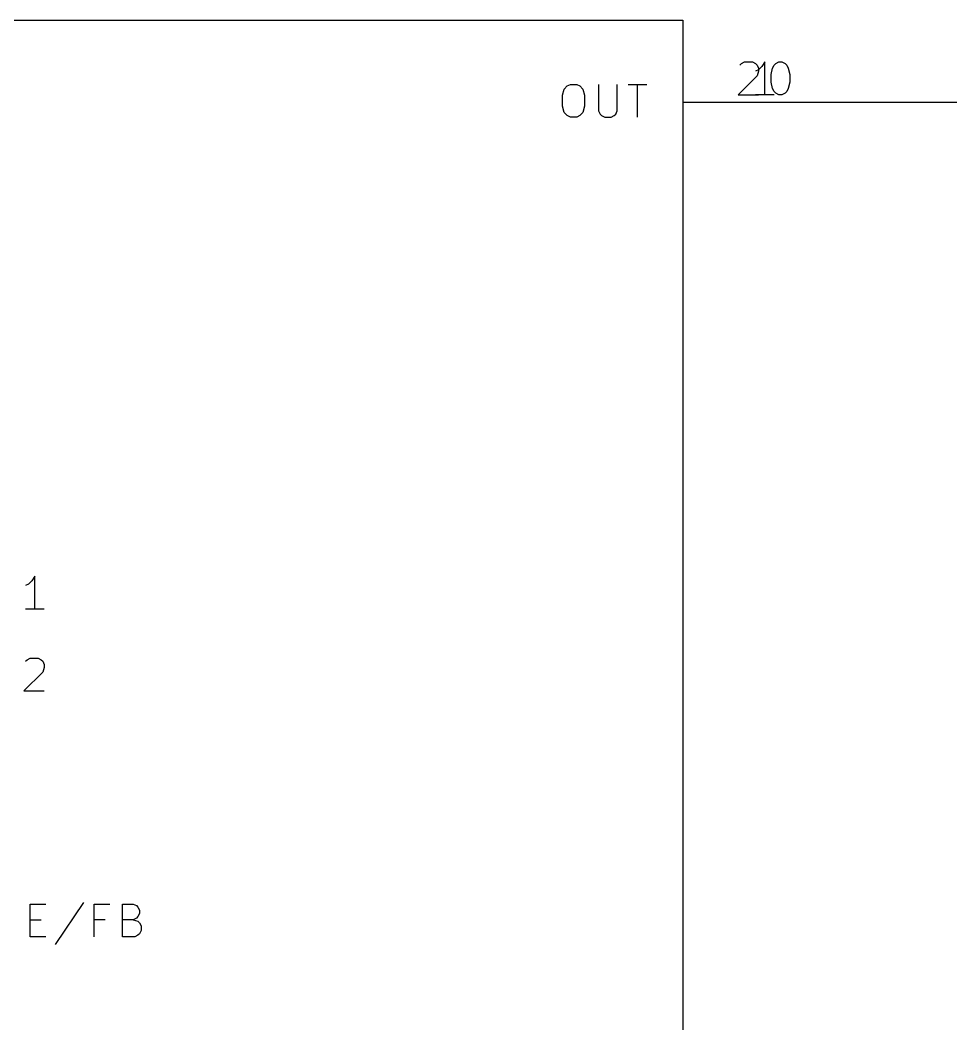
# Model space of a CAD drawing. Extents: x 0.4 to 11.3, y -7.9 to -0.4.
# Drawn here: x 5.391 to 6.527, y -4.375 to -3.15 of the extents above; entities that cross this region are included whole.
import ezdxf

# ---------------------------------------------------------------- set-up
doc = ezdxf.new("R2010")
doc.units = 0
doc.header["$MEASUREMENT"] = 0
for name, color, linetype in [('CYAN2', 4, 'CONTINUOUS'), ('GREEN3', 91, 'CONTINUOUS'), ('LYELLOW', 51, 'CONTINUOUS'), ('RED2', 1, 'CONTINUOUS'), ('RED3', 11, 'CONTINUOUS')]:
    doc.layers.add(name, color=color, linetype=linetype)

msp = doc.modelspace()

# ---------------------------------------------------------------- linework, layer by layer
at = {"layer": 'CYAN2', "linetype": 'CONTINUOUS'}
for p, q in [((6.0552, -3.2342), (6.059, -3.2304)), ((6.0552, -3.2342), (6.059, -3.2304)), ((6.0552, -3.2342), (6.059, -3.2304)), ((6.0552, -3.2342), (6.059, -3.2304)), ((6.059, -3.2304), (6.0629, -3.2285)), ((6.059, -3.2304), (6.0629, -3.2285)), ((6.059, -3.2304), (6.0629, -3.2285)), ((6.059, -3.2304), (6.0629, -3.2285)), ((6.0629, -3.2285), (6.0705, -3.2285)), ((6.0629, -3.2285), (6.0705, -3.2285)), ((6.0629, -3.2285), (6.0705, -3.2285)), ((6.0629, -3.2285), (6.0705, -3.2285)), ((6.0705, -3.2285), (6.0743, -3.2304)), ((6.0705, -3.2285), (6.0743, -3.2304)), ((6.0705, -3.2285), (6.0743, -3.2304)), ((6.0705, -3.2285), (6.0743, -3.2304)), ((6.0743, -3.2304), (6.0781, -3.2342)), ((6.0743, -3.2304), (6.0781, -3.2342)), ((6.0743, -3.2304), (6.0781, -3.2342)), ((6.0743, -3.2304), (6.0781, -3.2342)), ((6.0971, -3.2285), (6.0971, -3.2609)), ((6.0971, -3.2285), (6.0971, -3.2609)), ((6.0971, -3.2285), (6.0971, -3.2609)), ((6.0971, -3.2285), (6.0971, -3.2609)), ((6.12, -3.2609), (6.12, -3.2285)), ((6.12, -3.2609), (6.12, -3.2285)), ((6.12, -3.2609), (6.12, -3.2285)), ((6.12, -3.2609), (6.12, -3.2285)), ((6.1333, -3.2285), (6.1562, -3.2285)), ((6.1333, -3.2285), (6.1562, -3.2285)), ((6.1333, -3.2285), (6.1562, -3.2285)), ((6.1333, -3.2285), (6.1562, -3.2285)), ((6.1448, -3.2685), (6.1448, -3.2285)), ((6.1448, -3.2685), (6.1448, -3.2285)), ((6.1448, -3.2685), (6.1448, -3.2285)), ((6.1448, -3.2685), (6.1448, -3.2285)), ((6.0533, -3.2418), (6.0552, -3.2342)), ((6.0533, -3.2418), (6.0552, -3.2342)), ((6.0533, -3.2418), (6.0552, -3.2342)), ((6.0533, -3.2418), (6.0552, -3.2342)), ((6.0533, -3.2552), (6.0533, -3.2418)), ((6.0533, -3.2552), (6.0533, -3.2418)), ((6.0533, -3.2552), (6.0533, -3.2418)), ((6.0533, -3.2552), (6.0533, -3.2418)), ((6.0781, -3.2342), (6.08, -3.2418)), ((6.0781, -3.2342), (6.08, -3.2418)), ((6.0781, -3.2342), (6.08, -3.2418)), ((6.0781, -3.2342), (6.08, -3.2418)), ((6.08, -3.2418), (6.08, -3.2552)), ((6.08, -3.2418), (6.08, -3.2552)), ((6.08, -3.2418), (6.08, -3.2552)), ((6.08, -3.2418), (6.08, -3.2552)), ((6.0552, -3.2628), (6.0533, -3.2552)), ((6.0552, -3.2628), (6.0533, -3.2552)), ((6.0552, -3.2628), (6.0533, -3.2552)), ((6.0552, -3.2628), (6.0533, -3.2552)), ((6.08, -3.2552), (6.0781, -3.2628)), ((6.08, -3.2552), (6.0781, -3.2628)), ((6.08, -3.2552), (6.0781, -3.2628)), ((6.08, -3.2552), (6.0781, -3.2628)), ((6.059, -3.2666), (6.0552, -3.2628)), ((6.059, -3.2666), (6.0552, -3.2628)), ((6.059, -3.2666), (6.0552, -3.2628)), ((6.059, -3.2666), (6.0552, -3.2628)), ((6.0629, -3.2685), (6.059, -3.2666)), ((6.0629, -3.2685), (6.059, -3.2666)), ((6.0629, -3.2685), (6.059, -3.2666)), ((6.0629, -3.2685), (6.059, -3.2666)), ((6.0705, -3.2685), (6.0629, -3.2685)), ((6.0705, -3.2685), (6.0629, -3.2685)), ((6.0705, -3.2685), (6.0629, -3.2685)), ((6.0705, -3.2685), (6.0629, -3.2685)), ((6.0743, -3.2666), (6.0705, -3.2685)), ((6.0743, -3.2666), (6.0705, -3.2685)), ((6.0743, -3.2666), (6.0705, -3.2685)), ((6.0743, -3.2666), (6.0705, -3.2685)), ((6.0781, -3.2628), (6.0743, -3.2666)), ((6.0781, -3.2628), (6.0743, -3.2666)), ((6.0781, -3.2628), (6.0743, -3.2666)), ((6.0781, -3.2628), (6.0743, -3.2666)), ((6.0971, -3.2609), (6.099, -3.2647)), ((6.0971, -3.2609), (6.099, -3.2647)), ((6.0971, -3.2609), (6.099, -3.2647)), ((6.0971, -3.2609), (6.099, -3.2647)), ((6.099, -3.2647), (6.1009, -3.2666)), ((6.099, -3.2647), (6.1009, -3.2666)), ((6.099, -3.2647), (6.1009, -3.2666)), ((6.099, -3.2647), (6.1009, -3.2666)), ((6.1009, -3.2666), (6.1048, -3.2685)), ((6.1009, -3.2666), (6.1048, -3.2685)), ((6.1009, -3.2666), (6.1048, -3.2685)), ((6.1009, -3.2666), (6.1048, -3.2685)), ((6.1048, -3.2685), (6.1124, -3.2685)), ((6.1048, -3.2685), (6.1124, -3.2685)), ((6.1048, -3.2685), (6.1124, -3.2685)), ((6.1048, -3.2685), (6.1124, -3.2685)), ((6.1124, -3.2685), (6.1162, -3.2666)), ((6.1124, -3.2685), (6.1162, -3.2666)), ((6.1124, -3.2685), (6.1162, -3.2666)), ((6.1124, -3.2685), (6.1162, -3.2666)), ((6.1162, -3.2666), (6.1181, -3.2647)), ((6.1162, -3.2666), (6.1181, -3.2647)), ((6.1162, -3.2666), (6.1181, -3.2647)), ((6.1162, -3.2666), (6.1181, -3.2647)), ((6.1181, -3.2647), (6.12, -3.2609)), ((6.1181, -3.2647), (6.12, -3.2609)), ((6.1181, -3.2647), (6.12, -3.2609)), ((6.1181, -3.2647), (6.12, -3.2609)), ((5.4095, -3.8285), (5.4057, -3.8342)), ((5.4095, -3.8285), (5.4057, -3.8342)), ((5.4095, -3.8685), (5.4095, -3.8285)), ((5.4095, -3.8685), (5.4095, -3.8285)), ((5.4019, -3.838), (5.3981, -3.8399)), ((5.4019, -3.838), (5.3981, -3.8399)), ((5.4057, -3.8342), (5.4019, -3.838)), ((5.4057, -3.8342), (5.4019, -3.838)), ((5.4209, -3.8685), (5.3981, -3.8685)), ((5.4209, -3.8685), (5.3981, -3.8685)), ((5.3981, -3.9323), (5.4, -3.9304)), ((5.3981, -3.9323), (5.4, -3.9304)), ((5.4, -3.9304), (5.4038, -3.9285)), ((5.4, -3.9304), (5.4038, -3.9285)), ((5.4038, -3.9285), (5.4133, -3.9285)), ((5.4038, -3.9285), (5.4133, -3.9285)), ((5.4133, -3.9285), (5.4171, -3.9304)), ((5.4133, -3.9285), (5.4171, -3.9304)), ((5.4171, -3.9304), (5.419, -3.9323)), ((5.4171, -3.9304), (5.419, -3.9323)), ((5.419, -3.9323), (5.4209, -3.9361)), ((5.419, -3.9323), (5.4209, -3.9361)), ((5.4209, -3.9399), (5.419, -3.9456)), ((5.4209, -3.9399), (5.419, -3.9456)), ((5.4209, -3.9361), (5.4209, -3.9399)), ((5.4209, -3.9361), (5.4209, -3.9399)), ((5.419, -3.9456), (5.3962, -3.9685)), ((5.419, -3.9456), (5.3962, -3.9685)), ((5.3962, -3.9685), (5.4209, -3.9685)), ((5.3962, -3.9685), (5.4209, -3.9685)), ((5.4038, -4.2685), (5.4038, -4.2285)), ((5.4038, -4.2285), (5.4229, -4.2285)), ((5.4038, -4.2685), (5.4038, -4.2285)), ((5.4038, -4.2285), (5.4229, -4.2285)), ((5.4686, -4.2266), (5.4343, -4.278)), ((5.4686, -4.2266), (5.4343, -4.278)), ((5.4819, -4.2685), (5.4819, -4.2285)), ((5.4819, -4.2285), (5.5009, -4.2285)), ((5.4819, -4.2685), (5.4819, -4.2285)), ((5.4819, -4.2285), (5.5009, -4.2285)), ((5.5162, -4.2685), (5.5162, -4.2285)), ((5.5162, -4.2285), (5.5295, -4.2285)), ((5.5162, -4.2685), (5.5162, -4.2285)), ((5.5162, -4.2285), (5.5295, -4.2285)), ((5.5295, -4.2285), (5.5333, -4.2304)), ((5.5295, -4.2285), (5.5333, -4.2304)), ((5.5333, -4.2304), (5.5352, -4.2323)), ((5.5333, -4.2304), (5.5352, -4.2323)), ((5.5352, -4.2323), (5.5371, -4.2361)), ((5.5352, -4.2323), (5.5371, -4.2361)), ((5.5371, -4.2361), (5.5371, -4.2399)), ((5.5371, -4.2361), (5.5371, -4.2399)), ((5.4038, -4.2476), (5.4171, -4.2476)), ((5.4038, -4.2476), (5.4171, -4.2476)), ((5.4952, -4.2476), (5.4819, -4.2476)), ((5.4952, -4.2476), (5.4819, -4.2476)), ((5.5295, -4.2476), (5.5162, -4.2476)), ((5.5295, -4.2476), (5.5162, -4.2476)), ((5.5333, -4.2456), (5.5295, -4.2476)), ((5.5333, -4.2456), (5.5295, -4.2476)), ((5.5295, -4.2476), (5.5352, -4.2495)), ((5.5295, -4.2476), (5.5352, -4.2495)), ((5.5352, -4.2437), (5.5333, -4.2456)), ((5.5352, -4.2437), (5.5333, -4.2456)), ((5.5371, -4.2399), (5.5352, -4.2437)), ((5.5371, -4.2399), (5.5352, -4.2437)), ((5.5352, -4.2495), (5.5371, -4.2514)), ((5.5352, -4.2495), (5.5371, -4.2514)), ((5.5371, -4.2514), (5.539, -4.2552)), ((5.5371, -4.2514), (5.539, -4.2552)), ((5.539, -4.2609), (5.5371, -4.2647)), ((5.539, -4.2609), (5.5371, -4.2647)), ((5.539, -4.2552), (5.539, -4.2609)), ((5.539, -4.2552), (5.539, -4.2609)), ((5.4229, -4.2685), (5.4038, -4.2685)), ((5.4229, -4.2685), (5.4038, -4.2685)), ((5.5314, -4.2685), (5.5162, -4.2685)), ((5.5314, -4.2685), (5.5162, -4.2685)), ((5.5352, -4.2666), (5.5314, -4.2685)), ((5.5352, -4.2666), (5.5314, -4.2685)), ((5.5371, -4.2647), (5.5352, -4.2666)), ((5.5371, -4.2647), (5.5352, -4.2666))]:
    msp.add_line(p, q, dxfattribs=at)
at = {"layer": 'GREEN3', "linetype": 'CONTINUOUS'}
msp.add_line((6.4, -3.25), (6.95, -3.25), dxfattribs=at)
at = {"layer": 'LYELLOW', "linetype": 'CONTINUOUS'}
for p, q in [((5.2, -3.15), (6.2, -3.15)), ((6.2, -3.15), (6.2, -4.95))]:
    msp.add_line(p, q, dxfattribs=at)
at = {"layer": 'RED2', "linetype": 'CONTINUOUS'}
for p, q in [((5.2, -3.15), (6.2, -3.15)), ((6.2, -3.15), (6.2, -4.95)), ((6.2, -3.25), (6.4, -3.25)), ((6.2, -3.25), (6.4, -3.25)), ((6.2, -3.25), (6.4, -3.25)), ((6.2, -3.25), (6.4, -3.25))]:
    msp.add_line(p, q, dxfattribs=at)
at = {"layer": 'RED3', "linetype": 'CONTINUOUS'}
for p, q in [((6.2695, -3.2049), (6.2714, -3.203)), ((6.2695, -3.2049), (6.2714, -3.203)), ((6.2714, -3.203), (6.2752, -3.2011)), ((6.2714, -3.203), (6.2752, -3.2011)), ((6.2752, -3.2011), (6.2848, -3.2011)), ((6.2752, -3.2011), (6.2848, -3.2011)), ((6.2848, -3.2011), (6.2886, -3.203)), ((6.2848, -3.2011), (6.2886, -3.203)), ((6.2886, -3.203), (6.2905, -3.2049)), ((6.2886, -3.203), (6.2905, -3.2049)), ((6.2905, -3.2049), (6.2924, -3.2087)), ((6.2905, -3.2049), (6.2924, -3.2087)), ((6.2962, -3.2068), (6.2924, -3.2106)), ((6.2962, -3.2068), (6.2924, -3.2106)), ((6.3, -3.2011), (6.2962, -3.2068)), ((6.3, -3.2011), (6.2962, -3.2068)), ((6.3, -3.2411), (6.3, -3.2011)), ((6.3, -3.2411), (6.3, -3.2011)), ((6.3095, -3.2087), (6.3114, -3.2049)), ((6.3095, -3.2087), (6.3114, -3.2049)), ((6.3114, -3.2049), (6.3133, -3.203)), ((6.3114, -3.2049), (6.3133, -3.203)), ((6.3133, -3.203), (6.3171, -3.2011)), ((6.3133, -3.203), (6.3171, -3.2011)), ((6.3171, -3.2011), (6.3209, -3.2011)), ((6.3171, -3.2011), (6.3209, -3.2011)), ((6.3209, -3.2011), (6.3248, -3.203)), ((6.3209, -3.2011), (6.3248, -3.203)), ((6.3248, -3.203), (6.3267, -3.2049)), ((6.3248, -3.203), (6.3267, -3.2049)), ((6.3267, -3.2049), (6.3286, -3.2087)), ((6.3267, -3.2049), (6.3286, -3.2087)), ((6.2905, -3.2182), (6.2676, -3.2411)), ((6.2905, -3.2182), (6.2676, -3.2411)), ((6.2924, -3.2106), (6.2886, -3.2125)), ((6.2924, -3.2106), (6.2886, -3.2125)), ((6.2924, -3.2125), (6.2905, -3.2182)), ((6.2924, -3.2125), (6.2905, -3.2182)), ((6.2924, -3.2087), (6.2924, -3.2125)), ((6.2924, -3.2087), (6.2924, -3.2125)), ((6.3076, -3.2163), (6.3095, -3.2087)), ((6.3076, -3.2163), (6.3095, -3.2087)), ((6.3076, -3.2259), (6.3076, -3.2163)), ((6.3076, -3.2259), (6.3076, -3.2163)), ((6.3286, -3.2087), (6.3305, -3.2163)), ((6.3286, -3.2087), (6.3305, -3.2163)), ((6.3305, -3.2163), (6.3305, -3.2259)), ((6.3305, -3.2163), (6.3305, -3.2259)), ((6.3095, -3.2335), (6.3076, -3.2259)), ((6.3095, -3.2335), (6.3076, -3.2259)), ((6.3305, -3.2259), (6.3286, -3.2335)), ((6.3305, -3.2259), (6.3286, -3.2335)), ((6.2676, -3.2411), (6.2924, -3.2411)), ((6.2676, -3.2411), (6.2924, -3.2411)), ((6.3114, -3.2411), (6.2886, -3.2411)), ((6.3114, -3.2411), (6.2886, -3.2411)), ((6.3114, -3.2373), (6.3095, -3.2335)), ((6.3114, -3.2373), (6.3095, -3.2335)), ((6.3133, -3.2392), (6.3114, -3.2373)), ((6.3133, -3.2392), (6.3114, -3.2373)), ((6.3171, -3.2411), (6.3133, -3.2392)), ((6.3171, -3.2411), (6.3133, -3.2392)), ((6.3209, -3.2411), (6.3171, -3.2411)), ((6.3209, -3.2411), (6.3171, -3.2411)), ((6.3248, -3.2392), (6.3209, -3.2411)), ((6.3248, -3.2392), (6.3209, -3.2411)), ((6.3267, -3.2373), (6.3248, -3.2392)), ((6.3267, -3.2373), (6.3248, -3.2392)), ((6.3286, -3.2335), (6.3267, -3.2373)), ((6.3286, -3.2335), (6.3267, -3.2373))]:
    msp.add_line(p, q, dxfattribs=at)

doc.saveas('drawing.dxf')
